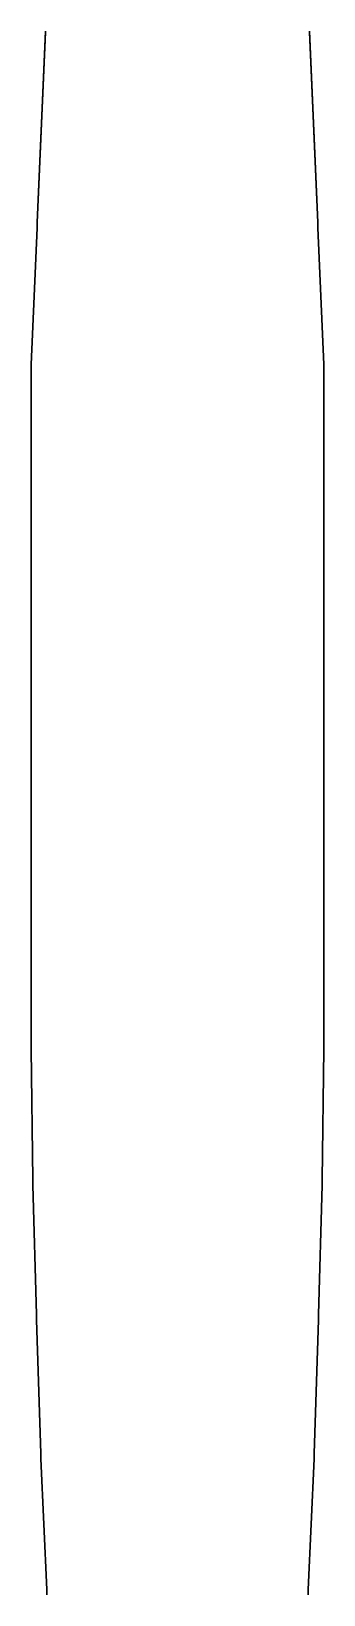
# Model space of a CAD drawing. Extents: x -2 to 2, y -12.2 to 8.7.
import ezdxf

# ---------------------------------------------------------------- set-up
doc = ezdxf.new("R2010")
doc.units = 0
doc.layers.add('RAILINGS', color=3, linetype='CONTINUOUS')

msp = doc.modelspace()

# ---------------------------------------------------------------- linework, layer by layer
at = {"layer": 'RAILINGS'}
for points in [[(-1.77, 8.72, 1.41), (-1.77, 8.73, 1.45), (-1.88, 6.17, 1.94), (-1.88, 6.17, 1.91)], [(-1.88, 6.17, 1.91), (-1.88, 6.17, 1.94), (-1.77, 8.73, 1.45), (-1.77, 8.72, 1.41)], [(1.88, 6.17, 1.91), (1.88, 6.17, 1.94), (1.77, 8.73, 1.45), (1.77, 8.72, 1.41)], [(1.77, 8.72, 1.41), (1.77, 8.73, 1.45), (1.88, 6.17, 1.94), (1.88, 6.17, 1.91)], [(-1.96, 4.27, 1.93), (-1.96, 4.27, 1.96), (-1.88, 6.1, 1.94), (-1.88, 6.1, 1.91)], [(-1.88, 6.1, 1.91), (-1.88, 6.1, 1.94), (-1.96, 4.27, 1.96), (-1.96, 4.27, 1.93)], [(-1.88, 6.1, 1.08), (-1.88, 6.17, 1.08), (-1.88, 6.17, 1.99), (-1.88, 6.1, 1.99)], [(-1.88, 6.1, 1.99), (-1.88, 6.17, 1.99), (-1.88, 6.17, 1.08), (-1.88, 6.1, 1.08)], [(1.88, 6.1, 1.99), (1.88, 6.17, 1.99), (1.88, 6.17, 1.08), (1.88, 6.1, 1.08)], [(1.88, 6.1, 1.08), (1.88, 6.17, 1.08), (1.88, 6.17, 1.99), (1.88, 6.1, 1.99)], [(1.88, 6.1, 1.91), (1.88, 6.1, 1.94), (1.96, 4.27, 1.96), (1.96, 4.27, 1.93)], [(1.96, 4.27, 1.93), (1.96, 4.27, 1.96), (1.88, 6.1, 1.94), (1.88, 6.1, 1.91)], [(-1.96, 4.2, 1.98), (-1.96, 4.27, 1.98), (-1.96, 4.27, 1.08), (-1.96, 4.2, 1.08)], [(-1.96, 4.2, 1.08), (-1.96, 4.27, 1.08), (-1.96, 4.27, 1.98), (-1.96, 4.2, 1.98)], [(-1.96, -4.82, 1.96), (-1.96, -4.82, 1.99), (-1.96, 4.2, 1.94), (-1.96, 4.2, 1.92)], [(-1.96, 4.2, 1.92), (-1.96, 4.2, 1.94), (-1.96, -4.82, 1.99), (-1.96, -4.82, 1.96)], [(1.96, 4.2, 1.08), (1.96, 4.27, 1.08), (1.96, 4.27, 1.98), (1.96, 4.2, 1.98)], [(1.96, 4.2, 1.98), (1.96, 4.27, 1.98), (1.96, 4.27, 1.08), (1.96, 4.2, 1.08)], [(1.96, 4.2, 1.92), (1.96, 4.2, 1.94), (1.96, -4.82, 1.99), (1.96, -4.82, 1.96)], [(1.96, -4.82, 1.96), (1.96, -4.82, 1.99), (1.96, 4.2, 1.94), (1.96, 4.2, 1.92)], [(-1.96, 2.36, 1.08), (-1.96, 2.43, 1.08), (-1.96, 2.43, 2), (-1.96, 2.36, 2)], [(-1.96, 2.36, 2), (-1.96, 2.43, 2), (-1.96, 2.43, 1.08), (-1.96, 2.36, 1.08)], [(1.96, 2.36, 1.08), (1.96, 2.43, 1.08), (1.96, 2.43, 2), (1.96, 2.36, 2)], [(1.96, 2.36, 2), (1.96, 2.43, 2), (1.96, 2.43, 1.08), (1.96, 2.36, 1.08)], [(-1.96, 0.56, 2.02), (-1.96, 0.63, 2.02), (-1.96, 0.63, 1.08), (-1.96, 0.56, 1.08)], [(-1.96, 0.56, 1.08), (-1.96, 0.63, 1.08), (-1.96, 0.63, 2.02), (-1.96, 0.56, 2.02)], [(1.96, 0.56, 2.02), (1.96, 0.63, 2.02), (1.96, 0.63, 1.08), (1.96, 0.56, 1.08)], [(1.96, 0.56, 1.08), (1.96, 0.63, 1.08), (1.96, 0.63, 2.02), (1.96, 0.56, 2.02)], [(-1.96, -1.25, 1.08), (-1.96, -1.18, 1.08), (-1.96, -1.18, 2.02), (-1.96, -1.25, 2.02)], [(-1.96, -1.25, 2.02), (-1.96, -1.18, 2.02), (-1.96, -1.18, 1.08), (-1.96, -1.25, 1.08)], [(1.96, -1.25, 1.08), (1.96, -1.18, 1.08), (1.96, -1.18, 2.02), (1.96, -1.25, 2.02)], [(1.96, -1.25, 2.02), (1.96, -1.18, 2.02), (1.96, -1.18, 1.08), (1.96, -1.25, 1.08)], [(-1.96, -3.07, 2.03), (-1.96, -3, 2.03), (-1.96, -3, 1.08), (-1.96, -3.07, 1.08)], [(-1.96, -3.07, 1.08), (-1.96, -3, 1.08), (-1.96, -3, 2.03), (-1.96, -3.07, 2.03)], [(1.96, -3.07, 1.08), (1.96, -3, 1.08), (1.96, -3, 2.03), (1.96, -3.07, 2.03)], [(1.96, -3.07, 2.03), (1.96, -3, 2.03), (1.96, -3, 1.08), (1.96, -3.07, 1.08)], [(-1.96, -4.89, 1.08), (-1.96, -4.82, 1.08), (-1.96, -4.82, 2.03), (-1.96, -4.89, 2.03)], [(-1.96, -4.89, 2.03), (-1.96, -4.82, 2.03), (-1.96, -4.82, 1.08), (-1.96, -4.89, 1.08)], [(-1.96, -4.89, 1.96), (-1.96, -4.89, 1.99), (-1.94, -6.64, 1.99), (-1.94, -6.64, 1.96)], [(-1.94, -6.64, 1.96), (-1.94, -6.64, 1.99), (-1.96, -4.89, 1.99), (-1.96, -4.89, 1.96)], [(1.96, -4.89, 1.96), (1.96, -4.89, 1.99), (1.94, -6.64, 1.99), (1.94, -6.64, 1.96)], [(1.94, -6.64, 1.96), (1.94, -6.64, 1.99), (1.96, -4.89, 1.99), (1.96, -4.89, 1.96)], [(1.96, -4.89, 2.03), (1.96, -4.82, 2.03), (1.96, -4.82, 1.08), (1.96, -4.89, 1.08)], [(1.96, -4.89, 1.08), (1.96, -4.82, 1.08), (1.96, -4.82, 2.03), (1.96, -4.89, 2.03)], [(-1.94, -6.71, 2.03), (-1.94, -6.64, 2.03), (-1.94, -6.64, 1.08), (-1.94, -6.71, 1.08)], [(-1.94, -6.71, 1.08), (-1.94, -6.64, 1.08), (-1.94, -6.64, 2.03), (-1.94, -6.71, 2.03)], [(1.94, -6.71, 2.03), (1.94, -6.64, 2.03), (1.94, -6.64, 1.08), (1.94, -6.71, 1.08)], [(1.94, -6.71, 1.08), (1.94, -6.64, 1.08), (1.94, -6.64, 2.03), (1.94, -6.71, 2.03)], [(-1.89, -8.44, 1.96), (-1.89, -8.44, 1.99), (-1.94, -6.71, 1.99), (-1.94, -6.71, 1.96)], [(-1.94, -6.71, 1.96), (-1.94, -6.71, 1.99), (-1.89, -8.44, 1.99), (-1.89, -8.44, 1.96)], [(1.89, -8.44, 1.96), (1.89, -8.44, 1.99), (1.94, -6.71, 1.99), (1.94, -6.71, 1.96)], [(1.94, -6.71, 1.96), (1.94, -6.71, 1.99), (1.89, -8.44, 1.99), (1.89, -8.44, 1.96)], [(-1.89, -8.51, 1.08), (-1.89, -8.44, 1.08), (-1.89, -8.44, 2.03), (-1.89, -8.51, 2.03)], [(-1.89, -8.51, 2.03), (-1.89, -8.44, 2.03), (-1.89, -8.44, 1.08), (-1.89, -8.51, 1.08)], [(-1.89, -8.51, 1.96), (-1.89, -8.51, 1.99), (-1.83, -10.3, 1.99), (-1.83, -10.3, 1.96)], [(-1.83, -10.3, 1.96), (-1.83, -10.3, 1.99), (-1.89, -8.51, 1.99), (-1.89, -8.51, 1.96)], [(1.83, -10.3, 1.96), (1.83, -10.3, 1.99), (1.89, -8.51, 1.99), (1.89, -8.51, 1.96)], [(1.89, -8.51, 1.96), (1.89, -8.51, 1.99), (1.83, -10.3, 1.99), (1.83, -10.3, 1.96)], [(1.89, -8.51, 1.08), (1.89, -8.44, 1.08), (1.89, -8.44, 2.03), (1.89, -8.51, 2.03)], [(1.89, -8.51, 2.03), (1.89, -8.44, 2.03), (1.89, -8.44, 1.08), (1.89, -8.51, 1.08)], [(-1.83, -10.37, 1.08), (-1.83, -10.3, 1.08), (-1.83, -10.3, 2.03), (-1.83, -10.37, 2.03)], [(-1.83, -10.37, 2.03), (-1.83, -10.3, 2.03), (-1.83, -10.3, 1.08), (-1.83, -10.37, 1.08)], [(-1.83, -10.37, 1.96), (-1.83, -10.37, 1.99), (-1.75, -12.12, 1.99), (-1.75, -12.12, 1.96)], [(-1.75, -12.12, 1.96), (-1.75, -12.12, 1.99), (-1.83, -10.37, 1.99), (-1.83, -10.37, 1.96)], [(1.83, -10.37, 1.96), (1.83, -10.37, 1.99), (1.75, -12.12, 1.99), (1.75, -12.12, 1.96)], [(1.75, -12.12, 1.96), (1.75, -12.12, 1.99), (1.83, -10.37, 1.99), (1.83, -10.37, 1.96)], [(1.83, -10.37, 2.03), (1.83, -10.3, 2.03), (1.83, -10.3, 1.08), (1.83, -10.37, 1.08)], [(1.83, -10.37, 1.08), (1.83, -10.3, 1.08), (1.83, -10.3, 2.03), (1.83, -10.37, 2.03)], [(-1.75, -12.19, 1.08), (-1.75, -12.12, 1.08), (-1.75, -12.12, 2.03), (-1.75, -12.19, 2.03)], [(-1.75, -12.19, 2.03), (-1.75, -12.12, 2.03), (-1.75, -12.12, 1.08), (-1.75, -12.19, 1.08)], [(1.75, -12.19, 1.08), (1.75, -12.12, 1.08), (1.75, -12.12, 2.03), (1.75, -12.19, 2.03)], [(1.75, -12.19, 2.03), (1.75, -12.12, 2.03), (1.75, -12.12, 1.08), (1.75, -12.19, 1.08)]]:
    msp.add_3dface(points, dxfattribs=at)

doc.saveas('drawing.dxf')
